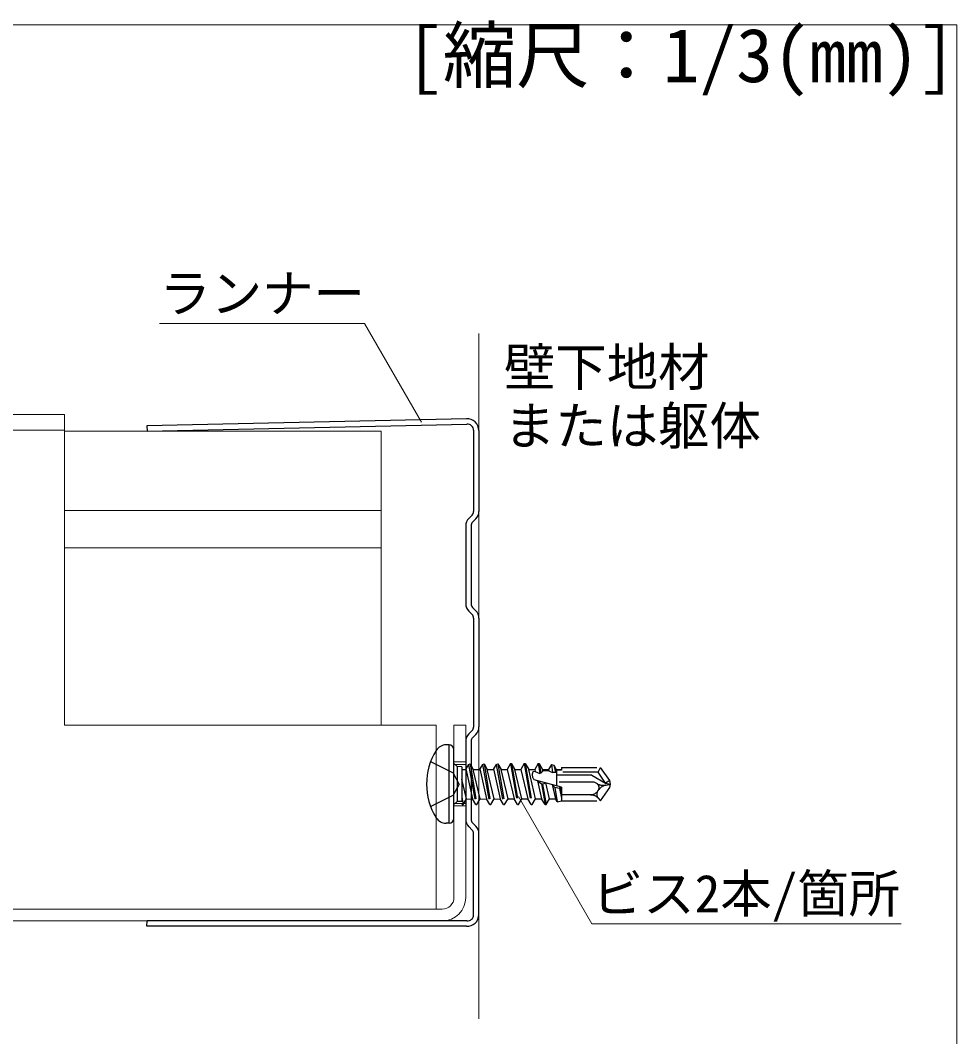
# Model space of a CAD drawing. Units: millimetres on the paper, with parts at other scales. Extents: x -195 to 195, y -135 to 132.
# Drawn here: x -34.44 to -2.55, y -106.41 to -71.81 of the extents above; entities that cross this region are included whole.
import ezdxf
from ezdxf.enums import TextEntityAlignment as Align

# ---------------------------------------------------------------- set-up
doc = ezdxf.new("R2010")
doc.units = ezdxf.units.MM
for name, pattern in [('DASHED1', [1.8, 1.2, -0.6]), ('DASHED2', [3, 2, -1]), ('LONG_DASHED1', [7, 6, -1])]:
    doc.linetypes.add(name, pattern=pattern)
for name, color, linetype, lineweight in [('2-2_野縁受け', 3, 'Continuous', 18), ('2-3_野縁', 2, 'Continuous', 25), ('2-6_文字', 7, 'Continuous', 18), ('2-9_躯体他', 4, 'Continuous', 9), ('2-B_補強金具・金具・その他', 7, 'Continuous', 18), ('2-C_ビス・アンカーボルト・強調図形', 2, 'Continuous', 25), ('F-3_野縁', 3, 'Continuous', 18)]:
    doc.layers.add(name, color=color, linetype=linetype, lineweight=lineweight)
doc.styles.add('ＭＳ ゴシック', font='')
doc.styles.get('ＭＳ ゴシック').set_extended_font_data('MS Gothic')

msp = doc.modelspace()

# ---------------------------------------------------------------- linework, layer by layer
at = {"layer": '2-2_野縁受け'}
for p, q in [((-32.937, -88.5), (-22.153, -88.5)), ((-32.937, -89.773), (-22.153, -89.773)), ((-22.153, -102.47), (-54.939, -102.47))]:
    msp.add_line(p, q, dxfattribs=at)
msp.add_lwpolyline([(-32.937, -85.803), (-22.153, -85.803), (-22.153, -95.804)], dxfattribs=at)
at = {"layer": '2-3_野縁'}
for p, q in [((-19.246, -85.376), (-30.128, -85.62)), ((-30.128, -85.62), (-30.116, -85.803)), ((-30.116, -85.803), (-19.227, -85.558)), ((-19.003, -85.768), (-19.003, -88.536)), ((-18.82, -85.775), (-18.82, -85.778)), ((-18.82, -85.778), (-18.82, -87.875)), ((-18.82, -87.875), (-18.82, -88.533)), ((-19.052, -88.654), (-19.165, -88.767)), ((-19.038, -88.899), (-18.924, -88.785)), ((-19.27, -89.019), (-19.27, -91.676)), ((-19.087, -89.017), (-19.087, -91.679)), ((-19.052, -92.041), (-19.165, -91.928)), ((-19.038, -91.797), (-18.924, -91.91)), ((-19.003, -92.159), (-19.003, -95.869)), ((-18.82, -92.162), (-18.82, -95.867)), ((-19.052, -95.987), (-19.165, -96.101)), ((-19.038, -96.232), (-18.924, -96.119)), ((-19.27, -96.353), (-19.27, -99.009)), ((-19.087, -96.35), (-19.087, -99.012)), ((-19.052, -99.375), (-19.165, -99.261)), ((-19.038, -99.13), (-18.924, -99.243)), ((-19.003, -102.261), (-19.003, -99.493)), ((-18.82, -102.254), (-18.82, -99.495)), ((-30.128, -102.653), (-30.116, -102.47)), ((-19.246, -102.653), (-30.128, -102.653)), ((-19.227, -102.47), (-30.116, -102.47))]:
    msp.add_line(p, q, dxfattribs=at)
for centre, radius, start, end in [((-19.22, -85.775), 0.4, 0, 93.7944), ((-19.213, -85.768), 0.21, 0, 93.7944), ((-19.17, -88.536), 0.167, 315, 0), ((-19.177, -88.533), 0.357, 315, 0), ((-18.913, -89.019), 0.357, 135, 180), ((-18.92, -89.017), 0.167, 135, 180), ((-18.913, -91.676), 0.357, 180, 225), ((-18.92, -91.679), 0.167, 180, 225), ((-19.177, -92.162), 0.357, 0, 45), ((-19.17, -92.159), 0.167, 0, 45), ((-18.913, -96.353), 0.357, 135, 180), ((-19.17, -95.869), 0.167, 315, 0), ((-19.177, -95.867), 0.357, 315, 0), ((-18.92, -96.35), 0.167, 135, 180), ((-18.913, -99.009), 0.357, 180, 224.9999), ((-18.92, -99.012), 0.167, 180, 224.9999), ((-19.177, -99.495), 0.357, 0, 44.9999), ((-19.17, -99.493), 0.167, 0, 44.9999), ((-19.22, -102.254), 0.4, 266.2056, 0), ((-19.213, -102.261), 0.21, 266.2056, 0)]:
    msp.add_arc(centre, radius, start, end, dxfattribs=at)
at = {"layer": '2-6_文字'}
for q in [(-17.47, -98.238), (-4.436, -102.565)]:
    msp.add_line((-14.972, -102.565), q, dxfattribs=at)
msp.add_lwpolyline([(-29.702, -82.133), (-22.714, -82.133), (-20.773, -85.496)], dxfattribs=at)
at = {"layer": '2-9_躯体他'}
msp.add_line((-18.82, -82.47), (-18.82, -105.803), dxfattribs=at)
at = {"layer": '2-B_補強金具・金具・その他'}
for p, q in [((-32.937, -85.237), (-39.603, -85.237)), ((-32.937, -85.237), (-32.937, -95.804)), ((-32.937, -95.804), (-20.27, -95.804)), ((-20.27, -102.07), (-20.27, -95.804)), ((-19.67, -95.804), (-19.27, -95.804)), ((-19.67, -101.67), (-19.67, -95.804)), ((-19.27, -101.67), (-19.27, -95.804)), ((-20.07, -102.07), (-39.603, -102.07)), ((-20.07, -102.47), (-39.603, -102.47))]:
    msp.add_line(p, q, dxfattribs=at)
at = {"layer": '2-B_補強金具・金具・その他', "linetype": 'DASHED2'}
msp.add_line((-32.937, -85.77), (-39.603, -85.77), dxfattribs=at)
at = {"layer": '2-B_補強金具・金具・その他', "linetype": 'DASHED1'}
for p, q in [((-19.27, -97.054), (-19.67, -97.054)), ((-19.27, -97.145), (-19.67, -97.145)), ((-19.27, -98.478), (-19.67, -98.478)), ((-19.27, -98.554), (-19.67, -98.554))]:
    msp.add_line(p, q, dxfattribs=at)
at = {"layer": '2-B_補強金具・金具・その他'}
for radius in [0.4, 0.8]:
    msp.add_arc((-20.07, -101.67), radius, 270, 0, dxfattribs=at)
at = {"layer": '2-C_ビス・アンカーボルト・強調図形'}
for p, q in [((-19.837, -96.478), (-19.937, -96.478)), ((-19.837, -99.145), (-19.837, -96.478)), ((-19.67, -98.978), (-19.67, -96.645)), ((-19.837, -99.145), (-19.937, -99.145))]:
    msp.add_line(p, q, dxfattribs=at)
at = {"layer": '2-C_ビス・アンカーボルト・強調図形', "linetype": 'LONG_DASHED1'}
for p, q in [((-20.463, -97.045), (-19.691, -97.43)), ((-20.463, -98.578), (-19.691, -98.193))]:
    msp.add_line(p, q, dxfattribs=at)
at = {"layer": '2-C_ビス・アンカーボルト・強調図形', "linetype": 'DASHED1'}
for p, q in [((-19.67, -97.111), (-19.564, -97.217)), ((-19.177, -97.142), (-19.266, -97.296)), ((-19.177, -97.142), (-19.117, -97.128)), ((-19.177, -97.142), (-18.924, -98.511)), ((-19.117, -97.128), (-19.011, -97.311)), ((-18.7, -97.142), (-18.789, -97.296)), ((-18.7, -97.142), (-18.64, -97.128)), ((-18.7, -97.142), (-18.448, -98.511)), ((-18.64, -97.128), (-18.534, -97.311)), ((-18.23, -97.142), (-18.319, -97.296)), ((-18.23, -97.142), (-18.17, -97.128)), ((-18.23, -97.142), (-17.978, -98.511)), ((-18.17, -97.128), (-18.064, -97.311)), ((-17.743, -97.111), (-17.858, -97.311)), ((-17.743, -97.111), (-17.508, -98.511)), ((-17.743, -97.111), (-17.709, -97.111)), ((-17.709, -97.111), (-17.594, -97.311)), ((-17.273, -97.111), (-17.388, -97.311)), ((-17.273, -97.111), (-17.038, -98.511)), ((-17.273, -97.111), (-17.239, -97.111)), ((-17.239, -97.111), (-17.124, -97.311)), ((-16.803, -97.111), (-16.918, -97.311)), ((-16.803, -97.111), (-16.746, -97.447)), ((-16.803, -97.111), (-16.769, -97.111)), ((-16.769, -97.111), (-16.713, -97.445)), ((-16.769, -97.111), (-16.654, -97.311)), ((-16.352, -97.146), (-16.448, -97.311)), ((-16.352, -97.146), (-16.308, -97.423)), ((-16.352, -97.146), (-16.265, -97.17)), ((-16.265, -97.17), (-16.207, -97.417)), ((-16.265, -97.17), (-16.184, -97.311)), ((-19.488, -97.811), (-19.691, -97.43)), ((-19.564, -97.217), (-19.564, -98.406)), ((-19.403, -97.221), (-19.564, -97.217)), ((-19.403, -97.221), (-19.403, -98.496)), ((-19.403, -97.311), (-19.266, -97.311)), ((-19.266, -97.296), (-19.04, -98.311)), ((-18.776, -98.311), (-19.011, -97.311)), ((-19.011, -97.311), (-18.789, -97.311)), ((-18.789, -97.296), (-18.563, -98.311)), ((-18.299, -98.311), (-18.534, -97.311)), ((-18.534, -97.311), (-18.319, -97.311)), ((-18.319, -97.296), (-18.093, -98.311)), ((-17.829, -98.311), (-18.064, -97.311)), ((-18.064, -97.311), (-17.858, -97.311)), ((-17.858, -97.311), (-17.623, -98.311)), ((-17.359, -98.311), (-17.594, -97.311)), ((-17.594, -97.311), (-17.388, -97.311)), ((-17.388, -97.311), (-17.153, -98.311)), ((-16.889, -98.311), (-17.124, -97.311)), ((-17.124, -97.311), (-16.918, -97.311)), ((-16.9, -97.389), (-16.982, -97.393)), ((-16.918, -97.311), (-16.9, -97.389)), ((-16.9, -97.389), (-16.746, -97.447)), ((-16.713, -97.445), (-16.746, -97.447)), ((-16.713, -97.445), (-16.639, -97.374)), ((-16.639, -97.374), (-16.654, -97.311)), ((-16.654, -97.311), (-16.448, -97.311)), ((-16.436, -97.363), (-16.639, -97.374)), ((-16.448, -97.311), (-16.436, -97.363)), ((-16.436, -97.363), (-16.308, -97.423)), ((-16.207, -97.417), (-16.308, -97.423)), ((-16.207, -97.417), (-16.175, -97.349)), ((-16.184, -97.311), (-16.003, -97.311)), ((-16.175, -97.349), (-16.184, -97.311)), ((-16.003, -97.339), (-16.175, -97.349)), ((-16.17, -97.873), (-16.17, -97.348)), ((-14.763, -97.411), (-16.17, -97.411)), ((-14.972, -97.511), (-16.17, -97.511)), ((-16.003, -97.245), (-14.676, -97.245)), ((-16.003, -97.245), (-16.003, -97.339)), ((-14.972, -97.511), (-14.503, -97.782)), ((-14.763, -97.411), (-14.676, -97.245)), ((-14.503, -97.782), (-14.763, -97.411)), ((-14.363, -97.691), (-14.676, -97.245)), ((-19.488, -97.811), (-19.691, -98.193)), ((-19.246, -98.311), (-19.403, -97.641)), ((-16.003, -97.918), (-16.934, -97.667)), ((-16.828, -97.696), (-16.683, -98.311)), ((-16.828, -97.696), (-16.686, -97.803)), ((-16.686, -97.803), (-16.568, -98.511)), ((-16.652, -97.812), (-16.686, -97.803)), ((-16.652, -97.811), (-16.545, -97.772)), ((-14.891, -97.745), (-16.646, -97.745)), ((-16.419, -98.311), (-16.545, -97.772)), ((-16.326, -97.831), (-16.213, -98.311)), ((-16.326, -97.831), (-16.229, -97.926)), ((-14.805, -97.794), (-14.891, -97.745)), ((-14.363, -97.691), (-14.503, -97.782)), ((-14.503, -97.782), (-14.337, -97.811)), ((-14.484, -97.844), (-14.337, -97.811)), ((-14.337, -97.811), (-14.363, -97.691)), ((-16.229, -97.926), (-16.15, -98.42)), ((-16.079, -97.967), (-16.229, -97.926)), ((-16.079, -97.967), (-16.044, -97.907)), ((-16.079, -97.967), (-16.003, -98.29)), ((-16.003, -98.079), (-16.044, -97.907)), ((-16.003, -97.918), (-16.003, -98.378)), ((-15.021, -98.178), (-16.003, -98.178)), ((-14.77, -98.047), (-14.754, -98.024)), ((-19.67, -98.511), (-19.564, -98.406)), ((-19.403, -98.401), (-19.564, -98.406)), ((-19.403, -98.253), (-19.361, -98.511)), ((-19.403, -98.464), (-19.394, -98.511)), ((-19.394, -98.511), (-19.403, -98.496)), ((-19.394, -98.511), (-19.361, -98.511)), ((-19.361, -98.511), (-19.246, -98.311)), ((-18.924, -98.511), (-19.04, -98.311)), ((-18.924, -98.511), (-18.891, -98.511)), ((-18.448, -98.511), (-18.563, -98.311)), ((-18.448, -98.511), (-18.414, -98.511)), ((-17.978, -98.511), (-18.093, -98.311)), ((-17.978, -98.511), (-17.944, -98.511)), ((-17.829, -98.311), (-17.623, -98.311)), ((-17.508, -98.511), (-17.623, -98.311)), ((-17.508, -98.511), (-17.474, -98.511)), ((-17.359, -98.311), (-17.153, -98.311)), ((-17.038, -98.511), (-17.153, -98.311)), ((-17.038, -98.511), (-17.004, -98.511)), ((-16.889, -98.311), (-16.683, -98.311)), ((-16.568, -98.511), (-16.683, -98.311)), ((-16.568, -98.511), (-16.534, -98.511)), ((-16.419, -98.311), (-16.213, -98.311)), ((-16.15, -98.42), (-16.213, -98.311)), ((-16.15, -98.42), (-16.003, -98.378)), ((-16.003, -98.378), (-14.676, -98.378)), ((-14.753, -98.295), (-14.676, -98.378))]:
    msp.add_line(p, q, dxfattribs=at)
for points in [[(-19.117, -97.128), (-18.891, -98.511), (-18.776, -98.311)], [(-18.64, -97.128), (-18.414, -98.511), (-18.299, -98.311)], [(-18.17, -97.128), (-17.944, -98.511), (-17.829, -98.311)], [(-17.709, -97.111), (-17.474, -98.511), (-17.359, -98.311)], [(-17.239, -97.111), (-17.004, -98.511), (-16.889, -98.311)], [(-16.652, -97.811), (-16.534, -98.511), (-16.419, -98.311)], [(-14.676, -98.378), (-14.363, -97.932), (-14.337, -97.811)], [(-19.254, -98.326), (-19.047, -98.311), (-19.04, -98.311)], [(-18.777, -98.326), (-18.57, -98.311), (-18.563, -98.311)], [(-18.307, -98.326), (-18.1, -98.311), (-18.093, -98.311)]]:
    msp.add_lwpolyline(points, dxfattribs=at)
at = {"layer": '2-C_ビス・アンカーボルト・強調図形'}
for centre, radius, start, end in [((-19.937, -96.878), 0.4, 90, 148.1092), ((-19.837, -96.645), 0.167, 0, 90), ((-18.437, -97.811), 2.167, 148.1092, 211.8908), ((-19.937, -98.745), 0.4, 211.8908, 270), ((-19.837, -98.978), 0.167, 270, 0)]:
    msp.add_arc(centre, radius, start, end, dxfattribs=at)
at = {"layer": '2-C_ビス・アンカーボルト・強調図形', "linetype": 'DASHED1'}
for centre, radius, start, end in [((-16.753, -97.495), 0.25, 156.0793, 223.5446), ((-14.581, -97.406), 0.448, 240, 282.5), ((-14.885, -97.933), 0.16, 325, 60), ((-14.387, -98.281), 0.448, 102.5, 145), ((-15.021, -97.871), 0.307, 270, 325), ((-15.021, -98.544), 0.366, 42.8457, 90), ((-14.608, -98.161), 0.198, 145, 222.8457)]:
    msp.add_arc(centre, radius, start, end, dxfattribs=at)
at = {"layer": 'F-3_野縁'}
for p, q in [((-191, -71.969), (-2.548, -71.969)), ((-2.548, -71.969), (-2.548, -112.5))]:
    msp.add_line(p, q, dxfattribs=at)

# ---------------------------------------------------------------- texts
at = {"layer": '2-6_文字', "style": 'ＭＳ ゴシック'}
for s, height, p in [('[縮尺：1/3(mm)]', 1.833, (-21.298, -74.469)), ('ランナー', 1.283, (-29.702, -82.133)), ('壁下地材', 1.283, (-17.967, -84.642)), ('または躯体', 1.283, (-17.967, -86.642)), ('ビス2本/箇所', 1.283, (-14.972, -102.565))]:
    msp.add_text(s, height=height, dxfattribs=at).set_placement(p, align=Align.BOTTOM_LEFT)

doc.saveas('drawing.dxf')
